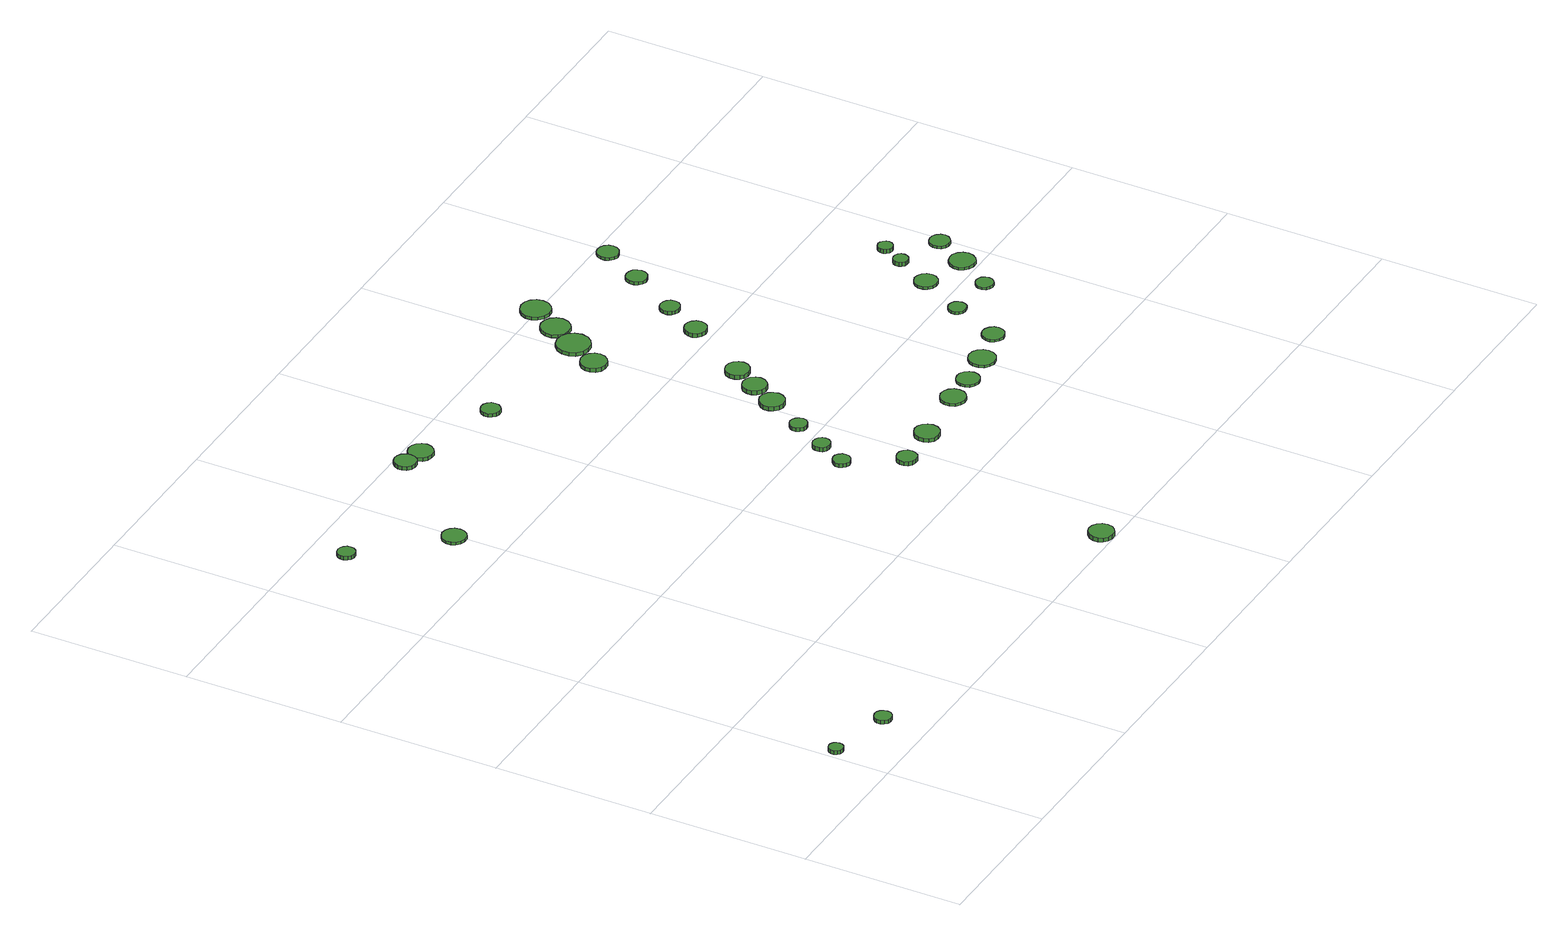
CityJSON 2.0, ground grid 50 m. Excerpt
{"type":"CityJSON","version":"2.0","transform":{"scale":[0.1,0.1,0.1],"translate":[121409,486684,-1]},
"CityObjects":{
"tree1":{"type":"SolitaryVegetationObject","attributes":{"function":"something"},"geometry":[{"type":"MultiSurface","lod":"1","boundaries":[[[0,1,2,3,4,5,6,7,8,9,10,11,12,13,14]],[[15,16,17,18,19,20,21,22,23,24,25,26,27,28,29]],[[0,29,28,1]],[[1,28,27,2]],[[2,27,26,3]],[[3,26,25,4]],[[4,25,24,5]],[[5,24,23,6]],[[6,23,22,7]],[[7,22,21,8]],[[8,21,20,9]],[[9,20,19,10]],[[10,19,18,11]],[[11,18,17,12]],[[12,17,16,13]],[[13,16,15,14]],[[14,15,29,0]]]}]},
"tree2":{"type":"SolitaryVegetationObject","attributes":{"function":"something"},"geometry":[{"type":"MultiSurface","lod":"1","boundaries":[[[30,31,32,33,34,35,36,37,38,39,40,41,42,43,44]],[[45,46,47,48,49,50,51,52,53,54,55,56,57,58,59]],[[30,59,58,31]],[[31,58,57,32]],[[32,57,56,33]],[[33,56,55,34]],[[34,55,54,35]],[[35,54,53,36]],[[36,53,52,37]],[[37,52,51,38]],[[38,51,50,39]],[[39,50,49,40]],[[40,49,48,41]],[[41,48,47,42]],[[42,47,46,43]],[[43,46,45,44]],[[44,45,59,30]]]}]},
"tree3":{"type":"SolitaryVegetationObject","attributes":{"function":"something"},"geometry":[{"type":"MultiSurface","lod":"1","boundaries":[[[60,61,62,63,64,65,66,67,68,69,70,71,72,73,74]],[[75,76,77,78,79,80,81,82,83,84,85,86,87,88,89]],[[60,89,88,61]],[[61,88,87,62]],[[62,87,86,63]],[[63,86,85,64]],[[64,85,84,65]],[[65,84,83,66]],[[66,83,82,67]],[[67,82,81,68]],[[68,81,80,69]],[[69,80,79,70]],[[70,79,78,71]],[[71,78,77,72]],[[72,77,76,73]],[[73,76,75,74]],[[74,75,89,60]]]}]},
"tree4":{"type":"SolitaryVegetationObject","attributes":{"function":"something"},"geometry":[{"type":"MultiSurface","lod":"1","boundaries":[[[90,91,92,93,94,95,96,97,98,99,100,101,102,103,104]],[[105,106,107,108,109,110,111,112,113,114,115,116,117,118,119]],[[90,119,118,91]],[[91,118,117,92]],[[92,117,116,93]],[[93,116,115,94]],[[94,115,114,95]],[[95,114,113,96]],[[96,113,112,97]],[[97,112,111,98]],[[98,111,110,99]],[[99,110,109,100]],[[100,109,108,101]],[[101,108,107,102]],[[102,107,106,103]],[[103,106,105,104]],[[104,105,119,90]]]}]},
"tree5":{"type":"SolitaryVegetationObject","attributes":{"function":"something"},"geometry":[{"type":"MultiSurface","lod":"1","boundaries":[[[120,121,122,123,124,125,126,127,128,129,130,131,132,133,134]],[[135,136,137,138,139,140,141,142,143,144,145,146,147,148,149]],[[120,149,148,121]],[[121,148,147,122]],[[122,147,146,123]],[[123,146,145,124]],[[124,145,144,125]],[[125,144,143,126]],[[126,143,142,127]],[[127,142,141,128]],[[128,141,140,129]],[[129,140,139,130]],[[130,139,138,131]],[[131,138,137,132]],[[132,137,136,133]],[[133,136,135,134]],[[134,135,149,120]]]}]},
"tree6":{"type":"SolitaryVegetationObject","attributes":{"function":"something"},"geometry":[{"type":"MultiSurface","lod":"1","boundaries":[[[150,151,152,153,154,155,156,157,158,159,160,161,162,163,164]],[[165,166,167,168,169,170,171,172,173,174,175,176,177,178,179]],[[150,179,178,151]],[[151,178,177,152]],[[152,177,176,153]],[[153,176,175,154]],[[154,175,174,155]],[[155,174,173,156]],[[156,173,172,157]],[[157,172,171,158]],[[158,171,170,159]],[[159,170,169,160]],[[160,169,168,161]],[[161,168,167,162]],[[162,167,166,163]],[[163,166,165,164]],[[164,165,179,150]]]}]},
"tree7":{"type":"SolitaryVegetationObject","attributes":{"function":"something"},"geometry":[{"type":"MultiSurface","lod":"1","boundaries":[[[180,181,182,183,184,185,186,187,188,189,190,191,192,193,194]],[[195,196,197,198,199,200,201,202,203,204,205,206,207,208,209]],[[180,209,208,181]],[[181,208,207,182]],[[182,207,206,183]],[[183,206,205,184]],[[184,205,204,185]],[[185,204,203,186]],[[186,203,202,187]],[[187,202,201,188]],[[188,201,200,189]],[[189,200,199,190]],[[190,199,198,191]],[[191,198,197,192]],[[192,197,196,193]],[[193,196,195,194]],[[194,195,209,180]]]}]},
"tree8":{"type":"SolitaryVegetationObject","attributes":{"function":"something"},"geometry":[{"type":"MultiSurface","lod":"1","boundaries":[[[210,211,212,213,214,215,216,217,218,219,220,221,222,223,224]],[[225,226,227,228,229,230,231,232,233,234,235,236,237,238,239]],[[210,239,238,211]],[[211,238,237,212]],[[212,237,236,213]],[[213,236,235,214]],[[214,235,234,215]],[[215,234,233,216]],[[216,233,232,217]],[[217,232,231,218]],[[218,231,230,219]],[[219,230,229,220]],[[220,229,228,221]],[[221,228,227,222]],[[222,227,226,223]],[[223,226,225,224]],[[224,225,239,210]]]}]},
"tree9":{"type":"SolitaryVegetationObject","attributes":{"function":"something"},"geometry":[{"type":"MultiSurface","lod":"1","boundaries":[[[240,241,242,243,244,245,246,247,248,249,250,251,252,253,254]],[[255,256,257,258,259,260,261,262,263,264,265,266,267,268,269]],[[240,269,268,241]],[[241,268,267,242]],[[242,267,266,243]],[[243,266,265,244]],[[244,265,264,245]],[[245,264,263,246]],[[246,263,262,247]],[[247,262,261,248]],[[248,261,260,249]],[[249,260,259,250]],[[250,259,258,251]],[[251,258,257,252]],[[252,257,256,253]],[[253,256,255,254]],[[254,255,269,240]]]}]},
"tree10":{"type":"SolitaryVegetationObject","attributes":{"function":"something"},"geometry":[{"type":"MultiSurface","lod":"1","boundaries":[[[270,271,272,273,274,275,276,277,278,279,280,281,282,283,284]],[[285,286,287,288,289,290,291,292,293,294,295,296,297,298,299]],[[270,299,298,271]],[[271,298,297,272]],[[272,297,296,273]],[[273,296,295,274]],[[274,295,294,275]],[[275,294,293,276]],[[276,293,292,277]],[[277,292,291,278]],[[278,291,290,279]],[[279,290,289,280]],[[280,289,288,281]],[[281,288,287,282]],[[282,287,286,283]],[[283,286,285,284]],[[284,285,299,270]]]}]},
"tree11":{"type":"SolitaryVegetationObject","attributes":{"function":"something"},"geometry":[{"type":"MultiSurface","lod":"1","boundaries":[[[300,301,302,303,304,305,306,307,308,309,310,311,312,313,314]],[[315,316,317,318,319,320,321,322,323,324,325,326,327,328,329]],[[300,329,328,301]],[[301,328,327,302]],[[302,327,326,303]],[[303,326,325,304]],[[304,325,324,305]],[[305,324,323,306]],[[306,323,322,307]],[[307,322,321,308]],[[308,321,320,309]],[[309,320,319,310]],[[310,319,318,311]],[[311,318,317,312]],[[312,317,316,313]],[[313,316,315,314]],[[314,315,329,300]]]}]},
"tree12":{"type":"SolitaryVegetationObject","attributes":{"function":"something"},"geometry":[{"type":"MultiSurface","lod":"1","boundaries":[[[330,331,332,333,334,335,336,337,338,339,340,341,342,343,344]],[[345,346,347,348,349,350,351,352,353,354,355,356,357,358,359]],[[330,359,358,331]],[[331,358,357,332]],[[332,357,356,333]],[[333,356,355,334]],[[334,355,354,335]],[[335,354,353,336]],[[336,353,352,337]],[[337,352,351,338]],[[338,351,350,339]],[[339,350,349,340]],[[340,349,348,341]],[[341,348,347,342]],[[342,347,346,343]],[[343,346,345,344]],[[344,345,359,330]]]}]},
"tree13":{"type":"SolitaryVegetationObject","attributes":{"function":"something"},"geometry":[{"type":"MultiSurface","lod":"1","boundaries":[[[360,361,362,363,364,365,366,367,368,369,370,371,372,373,374]],[[375,376,377,378,379,380,381,382,383,384,385,386,387,388,389]],[[360,389,388,361]],[[361,388,387,362]],[[362,387,386,363]],[[363,386,385,364]],[[364,385,384,365]],[[365,384,383,366]],[[366,383,382,367]],[[367,382,381,368]],[[368,381,380,369]],[[369,380,379,370]],[[370,379,378,371]],[[371,378,377,372]],[[372,377,376,373]],[[373,376,375,374]],[[374,375,389,360]]]}]},
"tree14":{"type":"SolitaryVegetationObject","attributes":{"function":"something"},"geometry":[{"type":"MultiSurface","lod":"1","boundaries":[[[390,391,392,393,394,395,396,397,398,399,400,401,402,403,404]],[[405,406,407,408,409,410,411,412,413,414,415,416,417,418,419]],[[390,419,418,391]],[[391,418,417,392]],[[392,417,416,393]],[[393,416,415,394]],[[394,415,414,395]],[[395,414,413,396]],[[396,413,412,397]],[[397,412,411,398]],[[398,411,410,399]],[[399,410,409,400]],[[400,409,408,401]],[[401,408,407,402]],[[402,407,406,403]],[[403,406,405,404]],[[404,405,419,390]]]}]},
"tree15":{"type":"SolitaryVegetationObject","attributes":{"function":"something"},"geometry":[{"type":"MultiSurface","lod":"1","boundaries":[[[420,421,422,423,424,425,426,427,428,429,430,431,432,433,434]],[[435,436,437,438,439,440,441,442,443,444,445,446,447,448,449]],[[420,449,448,421]],[[421,448,447,422]],[[422,447,446,423]],[[423,446,445,424]],[[424,445,444,425]],[[425,444,443,426]],[[426,443,442,427]],[[427,442,441,428]],[[428,441,440,429]],[[429,440,439,430]],[[430,439,438,431]],[[431,438,437,432]],[[432,437,436,433]],[[433,436,435,434]],[[434,435,449,420]]]}]},
"tree16":{"type":"SolitaryVegetationObject","attributes":{"function":"something"},"geometry":[{"type":"MultiSurface","lod":"1","boundaries":[[[450,451,452,453,454,455,456,457,458,459,460,461,462,463,464]],[[465,466,467,468,469,470,471,472,473,474,475,476,477,478,479]],[[450,479,478,451]],[[451,478,477,452]],[[452,477,476,453]],[[453,476,475,454]],[[454,475,474,455]],[[455,474,473,456]],[[456,473,472,457]],[[457,472,471,458]],[[458,471,470,459]],[[459,470,469,460]],[[460,469,468,461]],[[461,468,467,462]],[[462,467,466,463]],[[463,466,465,464]],[[464,465,479,450]]]}]},
"tree17":{"type":"SolitaryVegetationObject","attributes":{"function":"something"},"geometry":[{"type":"MultiSurface","lod":"1","boundaries":[[[480,481,482,483,484,485,486,487,488,489,490,491,492,493,494]],[[495,496,497,498,499,500,501,502,503,504,505,506,507,508,509]],[[480,509,508,481]],[[481,508,507,482]],[[482,507,506,483]],[[483,506,505,484]],[[484,505,504,485]],[[485,504,503,486]],[[486,503,502,487]],[[487,502,501,488]],[[488,501,500,489]],[[489,500,499,490]],[[490,499,498,491]],[[491,498,497,492]],[[492,497,496,493]],[[493,496,495,494]],[[494,495,509,480]]]}]},
"tree18":{"type":"SolitaryVegetationObject","attributes":{"function":"something"},"geometry":[{"type":"MultiSurface","lod":"1","boundaries":[[[510,511,512,513,514,515,516,517,518,519,520,521,522,523,524]],[[525,526,527,528,529,530,531,532,533,534,535,536,537,538,539]],[[510,539,538,511]],[[511,538,537,512]],[[512,537,536,513]],[[513,536,535,514]],[[514,535,534,515]],[[515,534,533,516]],[[516,533,532,517]],[[517,532,531,518]],[[518,531,530,519]],[[519,530,529,520]],[[520,529,528,521]],[[521,528,527,522]],[[522,527,526,523]],[[523,526,525,524]],[[524,525,539,510]]]}]},
"tree19":{"type":"SolitaryVegetationObject","attributes":{"function":"something"},"geometry":[{"type":"MultiSurface","lod":"1","boundaries":[[[540,541,542,543,544,545,546,547,548,549,550,551,552,553,554]],[[555,556,557,558,559,560,561,562,563,564,565,566,567,568,569]],[[540,569,568,541]],[[541,568,567,542]],[[542,567,566,543]],[[543,566,565,544]],[[544,565,564,545]],[[545,564,563,546]],[[546,563,562,547]],[[547,562,561,548]],[[548,561,560,549]],[[549,560,559,550]],[[550,559,558,551]],[[551,558,557,552]],[[552,557,556,553]],[[553,556,555,554]],[[554,555,569,540]]]}]},
"tree20":{"type":"SolitaryVegetationObject","attributes":{"function":"something"},"geometry":[{"type":"MultiSurface","lod":"1","boundaries":[[[570,571,572,573,574,575,576,577,578,579,580,581,582,583,584]],[[585,586,587,588,589,590,591,592,593,594,595,596,597,598,599]],[[570,599,598,571]],[[571,598,597,572]],[[572,597,596,573]],[[573,596,595,574]],[[574,595,594,575]],[[575,594,593,576]],[[576,593,592,577]],[[577,592,591,578]],[[578,591,590,579]],[[579,590,589,580]],[[580,589,588,581]],[[581,588,587,582]],[[582,587,586,583]],[[583,586,585,584]],[[584,585,599,570]]]}]},
"tree21":{"type":"SolitaryVegetationObject","attributes":{"function":"something"},"geometry":[{"type":"MultiSurface","lod":"1","boundaries":[[[600,601,602,603,604,605,606,607,608,609,610,611,612,613,614]],[[615,616,617,618,619,620,621,622,623,624,625,626,627,628,629]],[[600,629,628,601]],[[601,628,627,602]],[[602,627,626,603]],[[603,626,625,604]],[[604,625,624,605]],[[605,624,623,606]],[[606,623,622,607]],[[607,622,621,608]],[[608,621,620,609]],[[609,620,619,610]],[[610,619,618,611]],[[611,618,617,612]],[[612,617,616,613]],[[613,616,615,614]],[[614,615,629,600]]]}]},
"tree22":{"type":"SolitaryVegetationObject","attributes":{"function":"something"},"geometry":[{"type":"MultiSurface","lod":"1","boundaries":[[[630,631,632,633,634,635,636,637,638,639,640,641,642,643,644]],[[645,646,647,648,649,650,651,652,653,654,655,656,657,658,659]],[[630,659,658,631]],[[631,658,657,632]],[[632,657,656,633]],[[633,656,655,634]],[[634,655,654,635]],[[635,654,653,636]],[[636,653,652,637]],[[637,652,651,638]],[[638,651,650,639]],[[639,650,649,640]],[[640,649,648,641]],[[641,648,647,642]],[[642,647,646,643]],[[643,646,645,644]],[[644,645,659,630]]]}]},
"tree23":{"type":"SolitaryVegetationObject","attributes":{"function":"something"},"geometry":[{"type":"MultiSurface","lod":"1","boundaries":[[[660,661,662,663,664,665,666,667,668,669,670,671,672,673,674]],[[675,676,677,678,679,680,681,682,683,684,685,686,687,688,689]],[[660,689,688,661]],[[661,688,687,662]],[[662,687,686,663]],[[663,686,685,664]],[[664,685,684,665]],[[665,684,683,666]],[[666,683,682,667]],[[667,682,681,668]],[[668,681,680,669]],[[669,680,679,670]],[[670,679,678,671]],[[671,678,677,672]],[[672,677,676,673]],[[673,676,675,674]],[[674,675,689,660]]]}]},
"tree24":{"type":"SolitaryVegetationObject","attributes":{"function":"something"},"geometry":[{"type":"MultiSurface","lod":"1","boundaries":[[[690,691,692,693,694,695,696,697,698,699,700,701,702,703,704]],[[705,706,707,708,709,710,711,712,713,714,715,716,717,718,719]],[[690,719,718,691]],[[691,718,717,692]],[[692,717,716,693]],[[693,716,715,694]],[[694,715,714,695]],[[695,714,713,696]],[[696,713,712,697]],[[697,712,711,698]],[[698,711,710,699]],[[699,710,709,700]],[[700,709,708,701]],[[701,708,707,702]],[[702,707,706,703]],[[703,706,705,704]],[[704,705,719,690]]]}]},
"tree25":{"type":"SolitaryVegetationObject","attributes":{"function":"something"},"geometry":[{"type":"MultiSurface","lod":"1","boundaries":[[[720,721,722,723,724,725,726,727,728,729,730,731,732,733,734]],[[735,736,737,738,739,740,741,742,743,744,745,746,747,748,749]],[[720,749,748,721]],[[721,748,747,722]],[[722,747,746,723]],[[723,746,745,724]],[[724,745,744,725]],[[725,744,743,726]],[[726,743,742,727]],[[727,742,741,728]],[[728,741,740,729]],[[729,740,739,730]],[[730,739,738,731]],[[731,738,737,732]],[[732,737,736,733]],[[733,736,735,734]],[[734,735,749,720]]]}]},
"tree26":{"type":"SolitaryVegetationObject","attributes":{"function":"something"},"geometry":[{"type":"MultiSurface","lod":"1","boundaries":[[[750,751,752,753,754,755,756,757,758,759,760,761,762,763,764]],[[765,766,767,768,769,770,771,772,773,774,775,776,777,778,779]],[[750,779,778,751]],[[751,778,777,752]],[[752,777,776,753]],[[753,776,775,754]],[[754,775,774,755]],[[755,774,773,756]],[[756,773,772,757]],[[757,772,771,758]],[[758,771,770,759]],[[759,770,769,760]],[[760,769,768,761]],[[761,768,767,762]],[[762,767,766,763]],[[763,766,765,764]],[[764,765,779,750]]]}]},
"tree27":{"type":"SolitaryVegetationObject","attributes":{"function":"something"},"geometry":[{"type":"MultiSurface","lod":"1","boundaries":[[[780,781,782,783,784,785,786,787,788,789,790,791,792,793,794]],[[795,796,797,798,799,800,801,802,803,804,805,806,807,808,809]],[[780,809,808,781]],[[781,808,807,782]],[[782,807,806,783]],[[783,806,805,784]],[[784,805,804,785]],[[785,804,803,786]],[[786,803,802,787]],[[787,802,801,788]],[[788,801,800,789]],[[789,800,799,790]],[[790,799,798,791]],[[791,798,797,792]],[[792,797,796,793]],[[793,796,795,794]],[[794,795,809,780]]]}]},
"tree28":{"type":"SolitaryVegetationObject","attributes":{"function":"something"},"geometry":[{"type":"MultiSurface","lod":"1","boundaries":[[[810,811,812,813,814,815,816,817,818,819,820,821,822,823,824]],[[825,826,827,828,829,830,831,832,833,834,835,836,837,838,839]],[[810,839,838,811]],[[811,838,837,812]],[[812,837,836,813]],[[813,836,835,814]],[[814,835,834,815]],[[815,834,833,816]],[[816,833,832,817]],[[817,832,831,818]],[[818,831,830,819]],[[819,830,829,820]],[[820,829,828,821]],[[821,828,827,822]],[[822,827,826,823]],[[823,826,825,824]],[[824,825,839,810]]]}]},
"tree29":{"type":"SolitaryVegetationObject","attributes":{"function":"something"},"geometry":[{"type":"MultiSurface","lod":"1","boundaries":[[[840,841,842,843,844,845,846,847,848,849,850,851,852,853,854]],[[855,856,857,858,859,860,861,862,863,864,865,866,867,868,869]],[[840,869,868,841]],[[841,868,867,842]],[[842,867,866,843]],[[843,866,865,844]],[[844,865,864,845]],[[845,864,863,846]],[[846,863,862,847]],[[847,862,861,848]],[[848,861,860,849]],[[849,860,859,850]],[[850,859,858,851]],[[851,858,857,852]],[[852,857,856,853]],[[853,856,855,854]],[[854,855,869,840]]]}]},
"tree30":{"type":"SolitaryVegetationObject","attributes":{"function":"something"},"geometry":[{"type":"MultiSurface","lod":"1","boundaries":[[[870,871,872,873,874,875,876,877,878,879,880,881,882,883,884]],[[885,886,887,888,889,890,891,892,893,894,895,896,897,898,899]],[[870,899,898,871]],[[871,898,897,872]],[[872,897,896,873]],[[873,896,895,874]],[[874,895,894,875]],[[875,894,893,876]],[[876,893,892,877]],[[877,892,891,878]],[[878,891,890,879]],[[879,890,889,880]],[[880,889,888,881]],[[881,888,887,882]],[[882,887,886,883]],[[883,886,885,884]],[[884,885,899,870]]]}]},
"tree31":{"type":"SolitaryVegetationObject","attributes":{"function":"something"},"geometry":[{"type":"MultiSurface","lod":"1","boundaries":[[[900,901,902,903,904,905,906,907,908,909,910,911,912,913,914]],[[915,916,917,918,919,920,921,922,923,924,925,926,927,928,929]],[[900,929,928,901]],[[901,928,927,902]],[[902,927,926,903]],[[903,926,925,904]],[[904,925,924,905]],[[905,924,923,906]],[[906,923,922,907]],[[907,922,921,908]],[[908,921,920,909]],[[909,920,919,910]],[[910,919,918,911]],[[911,918,917,912]],[[912,917,916,913]],[[913,916,915,914]],[[914,915,929,900]]]}]},
"tree32":{"type":"SolitaryVegetationObject","attributes":{"function":"something"},"geometry":[{"type":"MultiSurface","lod":"1","boundaries":[[[930,931,932,933,934,935,936,937,938,939,940,941,942,943,944]],[[945,946,947,948,949,950,951,952,953,954,955,956,957,958,959]],[[930,959,958,931]],[[931,958,957,932]],[[932,957,956,933]],[[933,956,955,934]],[[934,955,954,935]],[[935,954,953,936]],[[936,953,952,937]],[[937,952,951,938]],[[938,951,950,939]],[[939,950,949,940]],[[940,949,948,941]],[[941,948,947,942]],[[942,947,946,943]],[[943,946,945,944]],[[944,945,959,930]]]}]},
"tree33":{"type":"SolitaryVegetationObject","attributes":{"function":"something"},"geometry":[{"type":"MultiSurface","lod":"1","boundaries":[[[960,961,962,963,964,965,966,967,968,969,970,971,972,973,974]],[[975,976,977,978,979,980,981,982,983,984,985,986,987,988,989]],[[960,989,988,961]],[[961,988,987,962]],[[962,987,986,963]],[[963,986,985,964]],[[964,985,984,965]],[[965,984,983,966]],[[966,983,982,967]],[[967,982,981,968]],[[968,981,980,969]],[[969,980,979,970]],[[970,979,978,971]],[[971,978,977,972]],[[972,977,976,973]],[[973,976,975,974]],[[974,975,989,960]]]}]},
"tree34":{"type":"SolitaryVegetationObject","attributes":{"function":"something"},"geometry":[{"type":"MultiSurface","lod":"1","boundaries":[[[990,991,992,993,994,995,996,997,998,999,1000,1001,1002,1003,1004]],[[1005,1006,1007,1008,1009,1010,1011,1012,1013,1014,1015,1016,1017,1018,1019]],[[990,1019,1018,991]],[[991,1018,1017,992]],[[992,1017,1016,993]],[[993,1016,1015,994]],[[994,1015,1014,995]],[[995,1014,1013,996]],[[996,1013,1012,997]],[[997,1012,1011,998]],[[998,1011,1010,999]],[[999,1010,1009,1000]],[[1000,1009,1008,1001]],[[1001,1008,1007,1002]],[[1002,1007,1006,1003]],[[1003,1006,1005,1004]],[[1004,1005,1019,990]]]}]},
"tree35":{"type":"SolitaryVegetationObject","attributes":{"function":"something"},"geometry":[{"type":"MultiSurface","lod":"1","boundaries":[[[1020,1021,1022,1023,1024,1025,1026,1027,1028,1029,1030,1031,1032,1033,1034]],[[1035,1036,1037,1038,1039,1040,1041,1042,1043,1044,1045,1046,1047,1048,1049]],[[1020,1049,1048,1021]],[[1021,1048,1047,1022]],[[1022,1047,1046,1023]],[[1023,1046,1045,1024]],[[1024,1045,1044,1025]],[[1025,1044,1043,1026]],[[1026,1043,1042,1027]],[[1027,1042,1041,1028]],[[1028,1041,1040,1029]],[[1029,1040,1039,1030]],[[1030,1039,1038,1031]],[[1031,1038,1037,1032]],[[1032,1037,1036,1033]],[[1033,1036,1035,1034]],[[1034,1035,1049,1020]]]}]}
},
"vertices":[
[44,178,31],[42,188,31],[37,195,31],[29,200,31],[20,201,31],[11,198,31],[4,192,31],[0,183,31],[0,174,31],[4,165,31],[11,159,31],[20,156,31],[29,157,31],[37,162,31],[42,169,31],[42,169,19],[37,162,19],[29,157,19],[20,156,19],[11,159,19],[4,165,19],[0,174,19],[0,183,19],[4,192,19],[11,198,19],[20,201,19],[29,200,19],[37,195,19],[42,188,19],[44,178,19],
[263,140,24],[261,151,24],[254,160,24],[245,166,24],[234,167,24],[223,163,24],[215,156,24],[210,146,24],[210,135,24],[215,125,24],[223,117,24],[234,114,24],[245,115,24],[254,120,24],[261,129,24],[261,129,12],[254,120,12],[245,115,12],[234,114,12],[223,117,12],[215,125,12],[210,135,12],[210,146,12],[215,156,12],[223,163,12],[234,167,12],[245,166,12],[254,160,12],[261,151,12],[263,140,12],
[291,1889,23],[289,1900,23],[282,1909,23],[272,1915,23],[261,1916,23],[250,1913,23],[242,1905,23],[237,1895,23],[237,1884,23],[242,1873,23],[250,1866,23],[261,1862,23],[272,1863,23],[282,1869,23],[289,1878,23],[289,1878,11],[282,1869,11],[272,1863,11],[261,1862,11],[250,1866,11],[242,1873,11],[237,1884,11],[237,1895,11],[242,1905,11],[250,1913,11],[261,1916,11],[272,1915,11],[282,1909,11],[289,1900,11],[291,1889,11],
[528,1662,16],[525,1677,16],[516,1689,16],[503,1697,16],[487,1699,16],[473,1694,16],[461,1684,16],[455,1670,16],[455,1654,16],[461,1640,16],[473,1630,16],[487,1625,16],[503,1626,16],[516,1634,16],[525,1647,16],[525,1647,7],[516,1634,7],[503,1626,7],[487,1625,7],[473,1630,7],[461,1640,7],[455,1654,7],[455,1670,7],[461,1684,7],[473,1694,7],[487,1699,7],[503,1697,7],[516,1689,7],[525,1677,7],[528,1662,7],
[796,1964,19],[793,1978,19],[785,1989,19],[773,1996,19],[759,1998,19],[745,1993,19],[735,1984,19],[729,1971,19],[729,1957,19],[735,1944,19],[745,1934,19],[759,1930,19],[773,1931,19],[785,1938,19],[793,1950,19],[793,1950,7],[785,1938,7],[773,1931,7],[759,1930,7],[745,1934,7],[735,1944,7],[729,1957,7],[729,1971,7],[735,1984,7],[745,1993,7],[759,1998,7],[773,1996,7],[785,1989,7],[793,1978,7],[796,1964,7],
[1409,39,22],[1406,55,22],[1396,68,22],[1382,76,22],[1366,78,22],[1351,73,22],[1339,62,22],[1333,47,22],[1333,31,22],[1339,16,22],[1351,6,22],[1366,1,22],[1382,2,22],[1396,10,22],[1406,23,22],[1406,23,9],[1396,10,9],[1382,2,9],[1366,1,9],[1351,6,9],[1339,16,9],[1333,31,9],[1333,47,9],[1339,62,9],[1351,73,9],[1366,78,9],[1382,76,9],[1396,68,9],[1406,55,9],[1409,39,9],
[867,1949,18],[863,1964,18],[854,1977,18],[840,1985,18],[824,1987,18],[809,1982,18],[797,1971,18],[791,1957,18],[791,1941,18],[797,1926,18],[809,1916,18],[824,1911,18],[840,1912,18],[854,1920,18],[863,1933,18],[863,1933,7],[854,1920,7],[840,1912,7],[824,1911,7],[809,1916,7],[797,1926,7],[791,1941,7],[791,1957,7],[797,1971,7],[809,1982,7],[824,1987,7],[840,1985,7],[854,1977,7],[863,1964,7],[867,1949,7],
[1376,867,22],[1374,878,22],[1367,887,22],[1358,893,22],[1347,894,22],[1336,890,22],[1328,883,22],[1323,873,22],[1323,862,22],[1328,851,22],[1336,844,22],[1347,840,22],[1358,842,22],[1367,847,22],[1374,856,22],[1374,856,10],[1367,847,10],[1358,842,10],[1347,840,10],[1336,844,10],[1328,851,10],[1323,862,10],[1323,873,10],[1328,883,10],[1336,890,10],[1347,894,10],[1358,893,10],[1367,887,10],[1374,878,10],[1376,867,10],
[1477,707,25],[1475,720,25],[1467,730,25],[1456,737,25],[1443,738,25],[1431,734,25],[1421,726,25],[1416,714,25],[1416,701,25],[1421,689,25],[1431,680,25],[1443,677,25],[1456,678,25],[1467,684,25],[1475,695,25],[1475,695,12],[1467,684,12],[1456,678,12],[1443,677,12],[1431,680,12],[1421,689,12],[1416,701,12],[1416,714,12],[1421,726,12],[1431,734,12],[1443,738,12],[1456,737,12],[1467,730,12],[1475,720,12],[1477,707,12],
[1144,1876,18],[1142,1888,18],[1134,1898,18],[1124,1904,18],[1111,1905,18],[1100,1901,18],[1091,1893,18],[1086,1882,18],[1086,1869,18],[1091,1858,18],[1100,1850,18],[1111,1846,18],[1124,1847,18],[1134,1854,18],[1142,1864,18],[1142,1864,7],[1134,1854,7],[1124,1847,7],[1111,1846,7],[1100,1850,7],[1091,1858,7],[1086,1869,7],[1086,1882,7],[1091,1893,7],[1100,1901,7],[1111,1905,7],[1124,1904,7],[1134,1898,7],[1142,1888,7],[1144,1876,7],
[1426,958,20],[1424,969,20],[1417,978,20],[1407,983,20],[1396,985,20],[1386,981,20],[1377,974,20],[1373,964,20],[1373,952,20],[1377,942,20],[1386,935,20],[1396,931,20],[1407,932,20],[1417,938,20],[1424,947,20],[1424,947,7],[1417,938,7],[1407,932,7],[1396,931,7],[1386,935,7],[1377,942,7],[1373,952,7],[1373,964,7],[1377,974,7],[1386,981,7],[1396,985,7],[1407,983,7],[1417,978,7],[1424,969,7],[1426,958,7],
[1486,1064,19],[1484,1075,19],[1477,1084,19],[1467,1090,19],[1456,1091,19],[1446,1088,19],[1437,1080,19],[1433,1070,19],[1433,1059,19],[1437,1049,19],[1446,1041,19],[1456,1038,19],[1467,1039,19],[1477,1044,19],[1484,1053,19],[1484,1053,7],[1477,1044,7],[1467,1039,7],[1456,1038,7],[1446,1041,7],[1437,1049,7],[1433,1059,7],[1433,1070,7],[1437,1080,7],[1446,1088,7],[1456,1091,7],[1467,1090,7],[1477,1084,7],[1484,1075,7],[1486,1064,7],
[1632,721,19],[1629,737,19],[1619,750,19],[1605,758,19],[1589,759,19],[1574,754,19],[1562,744,19],[1555,729,19],[1555,713,19],[1562,698,19],[1574,687,19],[1589,682,19],[1605,684,19],[1619,692,19],[1629,705,19],[1629,705,7],[1619,692,7],[1605,684,7],[1589,682,7],[1574,687,7],[1562,698,7],[1555,713,7],[1555,729,7],[1562,744,7],[1574,754,7],[1589,759,7],[1605,758,7],[1619,750,7],[1629,737,7],[1632,721,7],
[1567,1186,20],[1563,1202,20],[1554,1215,20],[1540,1223,20],[1524,1225,20],[1509,1220,20],[1497,1209,20],[1490,1194,20],[1490,1178,20],[1497,1164,20],[1509,1153,20],[1524,1148,20],[1540,1150,20],[1554,1158,20],[1563,1171,20],[1563,1171,7],[1554,1158,7],[1540,1150,7],[1524,1148,7],[1509,1153,7],[1497,1164,7],[1490,1178,7],[1490,1194,7],[1497,1209,7],[1509,1220,7],[1524,1225,7],[1540,1223,7],[1554,1215,7],[1563,1202,7],[1567,1186,7],
[1609,1266,23],[1606,1281,23],[1597,1294,23],[1584,1301,23],[1568,1303,23],[1554,1298,23],[1542,1288,23],[1536,1274,23],[1536,1258,23],[1542,1244,23],[1554,1234,23],[1568,1229,23],[1584,1231,23],[1597,1239,23],[1606,1251,23],[1606,1251,10],[1597,1239,10],[1584,1231,10],[1568,1229,10],[1554,1234,10],[1542,1244,10],[1536,1258,10],[1536,1274,10],[1542,1288,10],[1554,1298,10],[1568,1303,10],[1584,1301,10],[1597,1294,10],[1606,1281,10],[1609,1266,10],
[1505,1729,21],[1501,1745,21],[1491,1759,21],[1477,1767,21],[1460,1769,21],[1444,1763,21],[1432,1752,21],[1425,1737,21],[1425,1720,21],[1432,1705,21],[1444,1694,21],[1460,1689,21],[1477,1690,21],[1491,1699,21],[1501,1712,21],[1501,1712,8],[1491,1699,8],[1477,1690,8],[1460,1689,8],[1444,1694,8],[1432,1705,8],[1425,1720,8],[1425,1737,8],[1432,1752,8],[1444,1763,8],[1460,1769,8],[1477,1767,8],[1491,1759,8],[1501,1745,8],[1505,1729,8],
[1831,742,16],[1828,758,16],[1818,771,16],[1804,779,16],[1788,781,16],[1773,776,16],[1760,765,16],[1754,750,16],[1754,734,16],[1760,719,16],[1773,708,16],[1788,703,16],[1804,705,16],[1818,713,16],[1828,726,16],[1828,726,7],[1818,713,7],[1804,705,7],[1788,703,7],[1773,708,7],[1760,719,7],[1754,734,7],[1754,750,7],[1760,765,7],[1773,776,7],[1788,781,7],[1804,779,7],[1818,771,7],[1828,758,7],[1831,742,7],
[1654,1345,25],[1651,1360,25],[1642,1372,25],[1628,1380,25],[1613,1382,25],[1598,1377,25],[1587,1367,25],[1581,1353,25],[1581,1337,25],[1587,1323,25],[1598,1313,25],[1613,1308,25],[1628,1310,25],[1642,1317,25],[1651,1330,25],[1651,1330,12],[1642,1317,12],[1628,1310,12],[1613,1308,12],[1598,1313,12],[1587,1323,12],[1581,1337,12],[1581,1353,12],[1587,1367,12],[1598,1377,12],[1613,1382,12],[1628,1380,12],[1642,1372,12],[1651,1360,12],[1654,1345,12],
[1574,1825,18],[1569,1846,18],[1557,1863,18],[1538,1874,18],[1517,1876,18],[1496,1870,18],[1480,1855,18],[1472,1836,18],[1472,1814,18],[1480,1795,18],[1496,1780,18],[1517,1774,18],[1538,1776,18],[1557,1787,18],[1569,1804,18],[1569,1804,7],[1557,1787,7],[1538,1776,7],[1517,1774,7],[1496,1780,7],[1480,1795,7],[1472,1814,7],[1472,1836,7],[1480,1855,7],[1496,1870,7],[1517,1876,7],[1538,1874,7],[1557,1863,7],[1569,1846,7],[1574,1825,7],
[1932,749,14],[1929,763,14],[1920,775,14],[1907,783,14],[1893,784,14],[1879,780,14],[1867,770,14],[1861,756,14],[1861,741,14],[1867,728,14],[1879,718,14],[1893,713,14],[1907,715,14],[1920,722,14],[1929,734,14],[1929,734,7],[1920,722,7],[1907,715,7],[1893,713,7],[1879,718,7],[1867,728,7],[1861,741,7],[1861,756,7],[1867,770,7],[1879,780,7],[1893,784,7],[1907,783,7],[1920,775,7],[1929,763,7],[1932,749,7],
[1620,1911,17],[1616,1930,17],[1605,1945,17],[1589,1954,17],[1570,1956,17],[1553,1951,17],[1539,1938,17],[1531,1921,17],[1531,1902,17],[1539,1885,17],[1553,1872,17],[1570,1867,17],[1589,1868,17],[1605,1878,17],[1616,1893,17],[1616,1893,7],[1605,1878,7],[1589,1868,7],[1570,1867,7],[1553,1872,7],[1539,1885,7],[1531,1902,7],[1531,1921,7],[1539,1938,7],[1553,1951,7],[1570,1956,7],[1589,1954,7],[1605,1945,7],[1616,1930,7],[1620,1911,7],
[1785,1552,23],[1782,1566,23],[1774,1577,23],[1762,1584,23],[1748,1586,23],[1734,1581,23],[1724,1572,23],[1718,1559,23],[1718,1545,23],[1724,1532,23],[1734,1523,23],[1748,1518,23],[1762,1520,23],[1774,1527,23],[1782,1538,23],[1782,1538,10],[1774,1527,10],[1762,1520,10],[1748,1518,10],[1734,1523,10],[1724,1532,10],[1718,1545,10],[1718,1559,10],[1724,1572,10],[1734,1581,10],[1748,1586,10],[1762,1584,10],[1774,1577,10],[1782,1566,10],[1785,1552,10],
[1676,2005,17],[1672,2023,17],[1661,2039,17],[1645,2048,17],[1626,2050,17],[1607,2044,17],[1593,2032,17],[1585,2014,17],[1585,1995,17],[1593,1978,17],[1607,1965,17],[1626,1959,17],[1645,1961,17],[1661,1970,17],[1672,1986,17],[1672,1986,7],[1661,1970,7],[1645,1961,7],[1626,1959,7],[1607,1965,7],[1593,1978,7],[1585,1995,7],[1585,2014,7],[1593,2032,7],[1607,2044,7],[1626,2050,7],[1645,2048,7],[1661,2039,7],[1672,2023,7],[1676,2005,7],
[2050,764,15],[2046,780,15],[2036,794,15],[2021,803,15],[2004,805,15],[1987,799,15],[1975,788,15],[1968,772,15],[1968,755,15],[1975,739,15],[1987,728,15],[2004,722,15],[2021,724,15],[2036,733,15],[2046,747,15],[2046,747,7],[2036,733,7],[2021,724,7],[2004,722,7],[1987,728,7],[1975,739,7],[1968,755,7],[1968,772,7],[1975,788,7],[1987,799,7],[2004,805,7],[2021,803,7],[2036,794,7],[2046,780,7],[2050,764,7],
[1850,1672,18],[1848,1684,18],[1840,1694,18],[1829,1700,18],[1817,1702,18],[1805,1698,18],[1796,1689,18],[1791,1678,18],[1791,1665,18],[1796,1654,18],[1805,1646,18],[1817,1642,18],[1829,1643,18],[1840,1649,18],[1848,1659,18],[1848,1659,7],[1840,1649,7],[1829,1643,7],[1817,1642,7],[1805,1646,7],[1796,1654,7],[1791,1665,7],[1791,1678,7],[1796,1689,7],[1805,1698,7],[1817,1702,7],[1829,1700,7],[1840,1694,7],[1848,1684,7],[1850,1672,7],
[2167,794,15],[2164,808,15],[2156,819,15],[2143,826,15],[2129,828,15],[2116,823,15],[2106,814,15],[2100,801,15],[2100,787,15],[2106,774,15],[2116,765,15],[2129,760,15],[2143,762,15],[2156,769,15],[2164,780,15],[2164,780,7],[2156,769,7],[2143,762,7],[2129,760,7],[2116,765,7],[2106,774,7],[2100,787,7],[2100,801,7],[2106,814,7],[2116,823,7],[2129,828,7],[2143,826,7],[2156,819,7],[2164,808,7],[2167,794,7],
[1945,1829,17],[1942,1842,17],[1935,1853,17],[1923,1859,17],[1910,1861,17],[1897,1857,17],[1887,1848,17],[1882,1836,17],[1882,1822,17],[1887,1810,17],[1897,1801,17],[1910,1797,17],[1923,1799,17],[1935,1805,17],[1942,1816,17],[1942,1816,7],[1935,1805,7],[1923,1799,7],[1910,1797,7],[1897,1801,7],[1887,1810,7],[1882,1822,7],[1882,1836,7],[1887,1848,7],[1897,1857,7],[1910,1861,7],[1923,1859,7],[1935,1853,7],[1942,1842,7],[1945,1829,7],
[2233,948,15],[2231,959,15],[2224,969,15],[2214,974,15],[2203,976,15],[2192,972,15],[2183,964,15],[2178,954,15],[2178,942,15],[2183,932,15],[2192,924,15],[2203,921,15],[2214,922,15],[2224,927,15],[2231,937,15],[2231,937,7],[2224,927,7],[2214,922,7],[2203,921,7],[2192,924,7],[2183,932,7],[2178,942,7],[2178,954,7],[2183,964,7],[2192,972,7],[2203,976,7],[2214,974,7],[2224,969,7],[2231,959,7],[2233,948,7],
[2020,1961,16],[2017,1974,16],[2009,1986,16],[1997,1992,16],[1983,1994,16],[1970,1990,16],[1960,1980,16],[1955,1968,16],[1955,1954,16],[1960,1942,16],[1970,1932,16],[1983,1928,16],[1997,1930,16],[2009,1936,16],[2017,1948,16],[2017,1948,7],[2009,1936,7],[1997,1930,7],[1983,1928,7],[1970,1932,7],[1960,1942,7],[1955,1954,7],[1955,1968,7],[1960,1980,7],[1970,1990,7],[1983,1994,7],[1997,1992,7],[2009,1986,7],[2017,1974,7],[2020,1961,7],
[2319,1091,15],[2316,1106,15],[2307,1118,15],[2294,1125,15],[2280,1127,15],[2266,1122,15],[2255,1112,15],[2249,1099,15],[2249,1084,15],[2255,1070,15],[2266,1060,15],[2280,1056,15],[2294,1057,15],[2307,1065,15],[2316,1077,15],[2316,1077,7],[2307,1065,7],[2294,1057,7],[2280,1056,7],[2266,1060,7],[2255,1070,7],[2249,1084,7],[2249,1099,7],[2255,1112,7],[2266,1122,7],[2280,1127,7],[2294,1125,7],[2307,1118,7],[2316,1106,7],[2319,1091,7],
[2381,939,15],[2379,950,15],[2372,960,15],[2362,965,15],[2351,966,15],[2340,963,15],[2332,955,15],[2327,945,15],[2327,934,15],[2332,923,15],[2340,916,15],[2351,912,15],[2362,913,15],[2372,919,15],[2379,928,15],[2379,928,7],[2372,919,7],[2362,913,7],[2351,912,7],[2340,916,7],[2332,923,7],[2327,934,7],[2327,945,7],[2332,955,7],[2340,963,7],[2351,966,7],[2362,965,7],[2372,960,7],[2379,950,7],[2381,939,7],
[2367,1205,20],[2365,1215,20],[2359,1223,20],[2351,1227,20],[2341,1228,20],[2332,1225,20],[2325,1219,20],[2321,1210,20],[2321,1200,20],[2325,1192,20],[2332,1185,20],[2341,1182,20],[2351,1183,20],[2359,1188,20],[2365,1196,20],[2365,1196,7],[2359,1188,7],[2351,1183,7],[2341,1182,7],[2332,1185,7],[2325,1192,7],[2321,1200,7],[2321,1210,7],[2325,1219,7],[2332,1225,7],[2341,1228,7],[2351,1227,7],[2359,1223,7],[2365,1215,7],[2367,1205,7],
[2464,1049,16],[2460,1065,16],[2451,1078,16],[2436,1087,16],[2420,1088,16],[2404,1083,16],[2392,1072,16],[2385,1057,16],[2385,1041,16],[2392,1026,16],[2404,1015,16],[2420,1009,16],[2436,1011,16],[2451,1019,16],[2460,1033,16],[2460,1033,7],[2451,1019,7],[2436,1011,7],[2420,1009,7],[2404,1015,7],[2392,1026,7],[2385,1041,7],[2385,1057,7],[2392,1072,7],[2404,1083,7],[2420,1088,7],[2436,1087,7],[2451,1078,7],[2460,1065,7],[2464,1049,7],
[2403,1274,21],[2401,1283,21],[2395,1291,21],[2387,1296,21],[2378,1297,21],[2369,1294,21],[2362,1287,21],[2358,1279,21],[2358,1269,21],[2362,1261,21],[2369,1254,21],[2378,1251,21],[2387,1252,21],[2395,1257,21],[2401,1265,21],[2401,1265,8],[2395,1257,8],[2387,1252,8],[2378,1251,8],[2369,1254,8],[2362,1261,8],[2358,1269,8],[2358,1279,8],[2362,1287,8],[2369,1294,8],[2378,1297,8],[2387,1296,8],[2395,1291,8],[2401,1283,8],[2403,1274,8],
[2513,1152,17],[2510,1165,17],[2502,1175,17],[2491,1182,17],[2478,1183,17],[2466,1179,17],[2456,1171,17],[2451,1159,17],[2451,1146,17],[2456,1134,17],[2466,1125,17],[2478,1121,17],[2491,1122,17],[2502,1129,17],[2510,1139,17],[2510,1139,8],[2502,1129,8],[2491,1122,8],[2478,1121,8],[2466,1125,8],[2456,1134,8],[2451,1146,8],[2451,1159,8],[2456,1171,8],[2466,1179,8],[2478,1183,8],[2491,1182,8],[2502,1175,8],[2510,1165,8],[2513,1152,8]
]}
